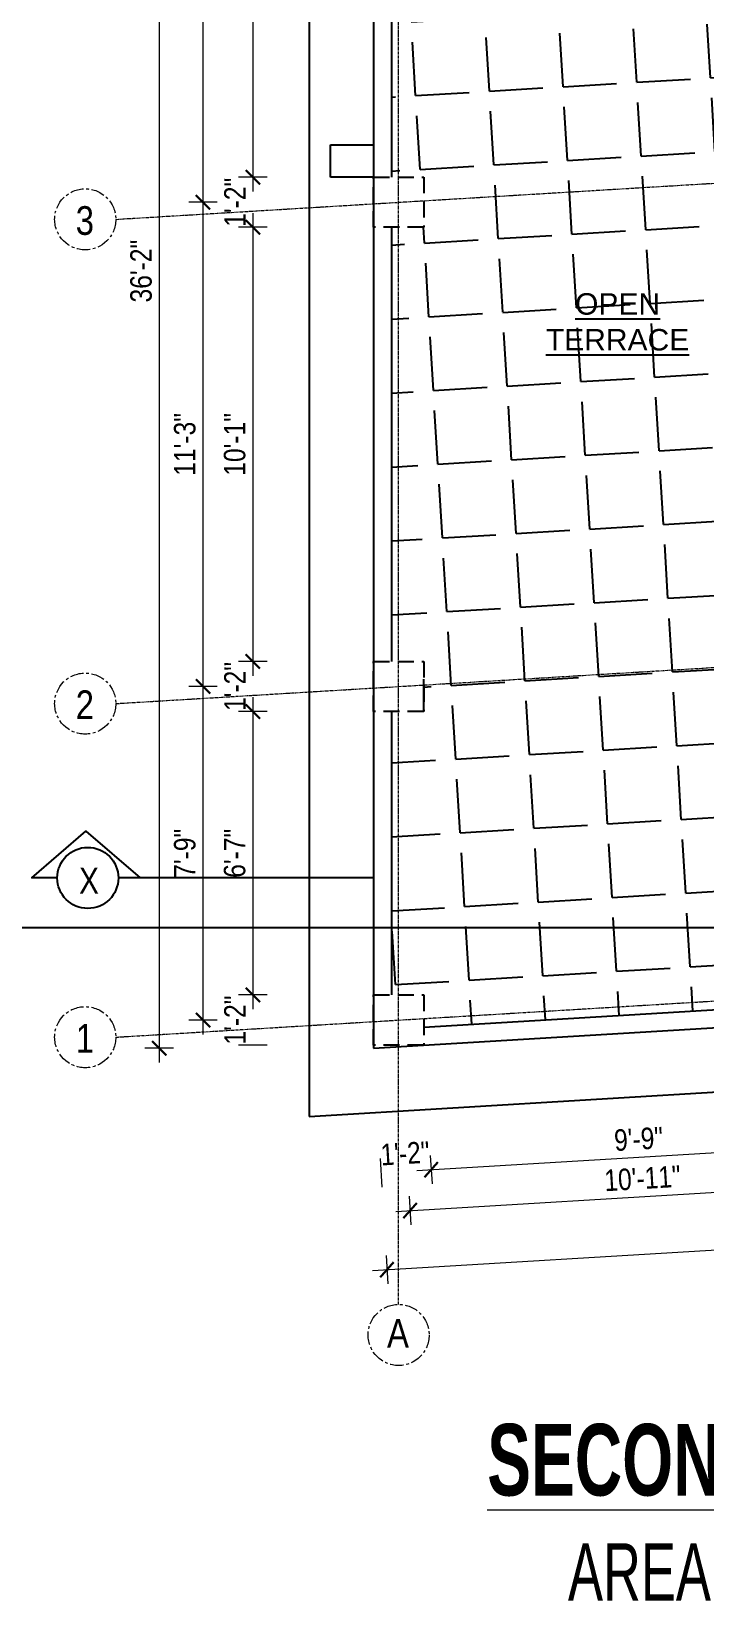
# Model space of a CAD drawing. Header units: inches. Extents: x -10117506 to -5032697, y -6529230 to -3253155.
# Drawn here: x -5048828.9 to -5048641.1, y -3256190.8 to -3255748.2 of the extents above; entities that cross this region are included whole.
import ezdxf

# ---------------------------------------------------------------- set-up
doc = ezdxf.new("R2010")
doc.units = ezdxf.units.IN
doc.header["$LTSCALE"] = 2
doc.header["$MEASUREMENT"] = 0
doc.header["$PDMODE"] = 34
doc.linetypes.add('CENTER', pattern=[2, 1.25, -0.25, 0.25, -0.25])
doc.linetypes.add('HIDDEN', pattern=[0.375, 0.25, -0.125])
doc.layers.get('0').update_dxf_attribs({"linetype": 'CONTINUOUS'})
doc.layers.get('DEFPOINTS').update_dxf_attribs({"color": 141, "linetype": 'CONTINUOUS'})
doc.layers.add('A-Hatch', color=7, linetype='CONTINUOUS')
for name, color, linetype, lineweight in [('Annotations-Bold.w', 177, 'CONTINUOUS', 13), ('DIM 1-100', 4, 'CONTINUOUS', 13), ('TEXT', 181, 'CONTINUOUS', 25), ('Text-100.w', 254, 'CONTINUOUS', 9)]:
    doc.layers.add(name, color=color, linetype=linetype, lineweight=lineweight)
doc.styles.add('ARAIL', font='ARIALN.TTF')
doc.styles.add('Arial', font='arial.ttf', dxfattribs={"width": 0.8, "height": 12})
doc.styles.add('arial.', font='arial.ttf')
doc.styles.get("Standard").update_dxf_attribs({"font": 'ARIALN.TTF'})
doc.dimstyles.new('1 by 96', dxfattribs={"dimtxt": 6, "dimasz": 4, "dimexe": 4, "dimexo": 4, "dimgap": 2, "dimtad": 1, "dimdec": 0, "dimzin": 0, "dimdsep": 46, "dimlunit": 4, "dimtxsty": 'Standard', "dimblk": 'ARCHTICK', "dimcen": 0, "dimdle": 4, "dimadec": 0, "dimazin": 0, "dimtfac": 1, "dimtdec": 0, "dimtix": 1, "dimtofl": 0, "dimtmove": 1, "dimatfit": 3, "dimldrblk": 'ARCHTICK', "dimfxl": 4, "dimfxlon": 1, "dimtolj": 1, "dimtzin": 0, "dimlwd": -1, "dimlwe": -1, "dimarcsym": 0})

# ---------------------------------------------------------------- blocks, each defined once
blk = doc.blocks.new('_ArchTick')
at = {"color": 0, "linetype": 'ByBlock', "const_width": 0.15}
blk.add_lwpolyline([(-0.5, -0.5), (0.5, 0.5)], dxfattribs=at)
blk = doc.blocks.new('*D1464')
at = {"layer": 'DEFPOINTS', "color": 0, "ltscale": 0.5, "transparency": 16777216}
for p in [(-5048733.47, -3255612.09), (-5048767.17, -3255788.88), (-5048733.47, -3255788.88)]:
    blk.add_point(p, dxfattribs=at)
at = {"layer": 'DIM 1-100', "color": 0, "ltscale": 0.5, "transparency": 16777216}
for p, q in [((-5048767.17, -3255608.09), (-5048767.17, -3255792.88)), ((-5048763.17, -3255612.09), (-5048771.17, -3255612.09)), ((-5048763.17, -3255788.88), (-5048771.17, -3255788.88))]:
    blk.add_line(p, q, dxfattribs=at)
at = {"layer": 'DIM 1-100', "color": 0, "ltscale": 0.5, "transparency": 16777216, "xscale": 4, "yscale": 4, "zscale": 4}
for p, rotation in [((-5048767.17, -3255612.09), 90), ((-5048767.17, -3255788.88), 270)]:
    blk.add_blockref('_ArchTick', p, dxfattribs=dict(at, rotation=rotation))
at = {"layer": 'DIM 1-100', "color": 0, "ltscale": 0.5, "transparency": 16777216, "insert": (-5048772.24, -3255700.48), "char_height": 6, "attachment_point": 5, "rotation": 90}
blk.add_mtext('\\A1;14\'-9"', dxfattribs=at)
blk = doc.blocks.new('*D1465')
at = {"layer": 'DEFPOINTS', "color": 0, "ltscale": 0.5, "transparency": 16777216}
for p in [(-5048733.47, -3255788.88), (-5048767.17, -3255802.88), (-5048733.47, -3255802.88)]:
    blk.add_point(p, dxfattribs=at)
at = {"layer": 'DIM 1-100', "color": 0, "ltscale": 0.5, "transparency": 16777216}
for p, q in [((-5048763.17, -3255788.88), (-5048771.17, -3255788.88)), ((-5048763.17, -3255802.88), (-5048771.17, -3255802.88))]:
    blk.add_line(p, q, dxfattribs=at)
at = {"layer": 'DIM 1-100', "color": 0, "ltscale": 0.5, "transparency": 16777216, "insert": (-5048772.19, -3255795.88), "char_height": 6, "attachment_point": 5, "rotation": 90}
blk.add_mtext('\\A1;1\'-2"', dxfattribs=at)
blk = doc.blocks.new('*D1466')
at = {"layer": 'DEFPOINTS', "color": 0, "ltscale": 0.5, "transparency": 16777216}
for p in [(-5048733.47, -3255802.88), (-5048767.17, -3255924.12), (-5048733.47, -3255924.12)]:
    blk.add_point(p, dxfattribs=at)
at = {"layer": 'DIM 1-100', "color": 0, "ltscale": 0.5, "transparency": 16777216}
for p, q in [((-5048767.17, -3255798.88), (-5048767.17, -3255928.12)), ((-5048763.17, -3255802.88), (-5048771.17, -3255802.88)), ((-5048763.17, -3255924.12), (-5048771.17, -3255924.12))]:
    blk.add_line(p, q, dxfattribs=at)
at = {"layer": 'DIM 1-100', "color": 0, "ltscale": 0.5, "transparency": 16777216, "xscale": 4, "yscale": 4, "zscale": 4}
for p, rotation in [((-5048767.17, -3255802.88), 90), ((-5048767.17, -3255924.12), 270)]:
    blk.add_blockref('_ArchTick', p, dxfattribs=dict(at, rotation=rotation))
at = {"layer": 'DIM 1-100', "color": 0, "ltscale": 0.5, "transparency": 16777216, "insert": (-5048772.24, -3255863.5), "char_height": 6, "attachment_point": 5, "rotation": 90}
blk.add_mtext('\\A1;10\'-1"', dxfattribs=at)
blk = doc.blocks.new('*D1467')
at = {"layer": 'DEFPOINTS', "color": 0, "ltscale": 0.5, "transparency": 16777216}
for p in [(-5048733.47, -3255924.12), (-5048767.17, -3255938.12), (-5048733.47, -3255938.12)]:
    blk.add_point(p, dxfattribs=at)
at = {"layer": 'DIM 1-100', "color": 0, "ltscale": 0.5, "transparency": 16777216}
for p, q in [((-5048763.17, -3255924.12), (-5048771.17, -3255924.12)), ((-5048763.17, -3255938.12), (-5048771.17, -3255938.12))]:
    blk.add_line(p, q, dxfattribs=at)
at = {"layer": 'DIM 1-100', "color": 0, "ltscale": 0.5, "transparency": 16777216, "insert": (-5048772.19, -3255931.12), "char_height": 6, "attachment_point": 5, "rotation": 90}
blk.add_mtext('\\A1;1\'-2"', dxfattribs=at)
blk = doc.blocks.new('*D1468')
at = {"layer": 'DEFPOINTS', "color": 0, "ltscale": 0.5, "transparency": 16777216}
for p in [(-5048733.47, -3255938.12), (-5048767.17, -3256017.29), (-5048733.47, -3256017.29)]:
    blk.add_point(p, dxfattribs=at)
at = {"layer": 'DIM 1-100', "color": 0, "ltscale": 0.5, "transparency": 16777216}
for p, q in [((-5048767.17, -3255934.12), (-5048767.17, -3256021.29)), ((-5048763.17, -3255938.12), (-5048771.17, -3255938.12)), ((-5048763.17, -3256017.29), (-5048771.17, -3256017.29))]:
    blk.add_line(p, q, dxfattribs=at)
at = {"layer": 'DIM 1-100', "color": 0, "ltscale": 0.5, "transparency": 16777216, "xscale": 4, "yscale": 4, "zscale": 4}
for p, rotation in [((-5048767.17, -3255938.12), 90), ((-5048767.17, -3256017.29), 270)]:
    blk.add_blockref('_ArchTick', p, dxfattribs=dict(at, rotation=rotation))
at = {"layer": 'DIM 1-100', "color": 0, "ltscale": 0.5, "transparency": 16777216, "insert": (-5048772.24, -3255977.71), "char_height": 6, "attachment_point": 5, "rotation": 90}
blk.add_mtext('\\A1;6\'-7"', dxfattribs=at)
blk = doc.blocks.new('*D1469')
at = {"layer": 'DEFPOINTS', "color": 0, "ltscale": 0.5, "transparency": 16777216}
for p in [(-5048733.47, -3256017.29), (-5048767.17, -3256031.29), (-5048733.47, -3256031.29)]:
    blk.add_point(p, dxfattribs=at)
at = {"layer": 'DIM 1-100', "color": 0, "ltscale": 0.5, "transparency": 16777216}
for p, q in [((-5048763.17, -3256017.29), (-5048771.17, -3256017.29)), ((-5048763.17, -3256031.29), (-5048771.17, -3256031.29))]:
    blk.add_line(p, q, dxfattribs=at)
at = {"layer": 'DIM 1-100', "color": 0, "ltscale": 0.5, "transparency": 16777216, "insert": (-5048772.19, -3256024.29), "char_height": 6, "attachment_point": 5, "rotation": 90}
blk.add_mtext('\\A1;1\'-2"', dxfattribs=at)
blk = doc.blocks.new('*D1470')
at = {"layer": 'DEFPOINTS', "color": 0, "ltscale": 0.5, "transparency": 16777216}
for p in [(-5048781.1, -3255931.12), (-5048726.47, -3255931.12), (-5048726.47, -3256024.29)]:
    blk.add_point(p, dxfattribs=at)
at = {"layer": 'DIM 1-100', "color": 0, "ltscale": 0.5, "transparency": 16777216}
for p, q in [((-5048781.1, -3256028.29), (-5048781.1, -3255927.12)), ((-5048777.1, -3255931.12), (-5048785.1, -3255931.12)), ((-5048777.1, -3256024.29), (-5048785.1, -3256024.29))]:
    blk.add_line(p, q, dxfattribs=at)
at = {"layer": 'DIM 1-100', "color": 0, "ltscale": 0.5, "transparency": 16777216, "xscale": 4, "yscale": 4, "zscale": 4}
for p, rotation in [((-5048781.1, -3255931.12), 90), ((-5048781.1, -3256024.29), 270)]:
    blk.add_blockref('_ArchTick', p, dxfattribs=dict(at, rotation=rotation))
at = {"layer": 'DIM 1-100', "color": 0, "ltscale": 0.5, "transparency": 16777216, "insert": (-5048786.17, -3255977.71), "char_height": 6, "attachment_point": 5, "rotation": 90}
blk.add_mtext('\\A1;7\'-9"', dxfattribs=at)
blk = doc.blocks.new('*D1471')
at = {"layer": 'DEFPOINTS', "color": 0, "ltscale": 0.5, "transparency": 16777216}
for p in [(-5048781.1, -3255795.88), (-5048726.47, -3255795.88), (-5048726.47, -3255931.12)]:
    blk.add_point(p, dxfattribs=at)
at = {"layer": 'DIM 1-100', "color": 0, "ltscale": 0.5, "transparency": 16777216}
for p, q in [((-5048781.1, -3255935.12), (-5048781.1, -3255791.88)), ((-5048777.1, -3255795.88), (-5048785.1, -3255795.88)), ((-5048777.1, -3255931.12), (-5048785.1, -3255931.12))]:
    blk.add_line(p, q, dxfattribs=at)
at = {"layer": 'DIM 1-100', "color": 0, "ltscale": 0.5, "transparency": 16777216, "xscale": 4, "yscale": 4, "zscale": 4}
for p, rotation in [((-5048781.1, -3255795.88), 90), ((-5048781.1, -3255931.12), 270)]:
    blk.add_blockref('_ArchTick', p, dxfattribs=dict(at, rotation=rotation))
at = {"layer": 'DIM 1-100', "color": 0, "ltscale": 0.5, "transparency": 16777216, "insert": (-5048786.17, -3255863.5), "char_height": 6, "attachment_point": 5, "rotation": 90}
blk.add_mtext('\\A1;11\'-3"', dxfattribs=at)
blk = doc.blocks.new('*D1472')
at = {"layer": 'DEFPOINTS', "color": 0, "ltscale": 0.5, "transparency": 16777216}
for p in [(-5048781.1, -3255605.09), (-5048726.47, -3255605.09), (-5048726.47, -3255795.88)]:
    blk.add_point(p, dxfattribs=at)
at = {"layer": 'DIM 1-100', "color": 0, "ltscale": 0.5, "transparency": 16777216}
for p, q in [((-5048781.1, -3255799.88), (-5048781.1, -3255601.09)), ((-5048777.1, -3255605.09), (-5048785.1, -3255605.09)), ((-5048777.1, -3255795.88), (-5048785.1, -3255795.88))]:
    blk.add_line(p, q, dxfattribs=at)
at = {"layer": 'DIM 1-100', "color": 0, "ltscale": 0.5, "transparency": 16777216, "xscale": 4, "yscale": 4, "zscale": 4}
for p, rotation in [((-5048781.1, -3255605.09), 90), ((-5048781.1, -3255795.88), 270)]:
    blk.add_blockref('_ArchTick', p, dxfattribs=dict(at, rotation=rotation))
at = {"layer": 'DIM 1-100', "color": 0, "ltscale": 0.5, "transparency": 16777216, "insert": (-5048786.17, -3255700.48), "char_height": 6, "attachment_point": 5, "rotation": 90}
blk.add_mtext('\\A1;15\'-11"', dxfattribs=at)
blk = doc.blocks.new('*D1473')
at = {"layer": 'DEFPOINTS', "color": 0, "ltscale": 0.5, "transparency": 16777216}
for p in [(-5048733.47, -3255598.09), (-5048793.31, -3256032.14), (-5048733.47, -3256032.14)]:
    blk.add_point(p, dxfattribs=at)
at = {"layer": 'DIM 1-100', "color": 0, "ltscale": 0.5, "transparency": 16777216}
for p, q in [((-5048793.31, -3255594.09), (-5048793.31, -3256036.14)), ((-5048789.31, -3255598.09), (-5048797.31, -3255598.09)), ((-5048789.31, -3256032.14), (-5048797.31, -3256032.14))]:
    blk.add_line(p, q, dxfattribs=at)
at = {"layer": 'DIM 1-100', "color": 0, "ltscale": 0.5, "transparency": 16777216, "xscale": 4, "yscale": 4, "zscale": 4}
for p, rotation in [((-5048793.31, -3255598.09), 90), ((-5048793.31, -3256032.14), 270)]:
    blk.add_blockref('_ArchTick', p, dxfattribs=dict(at, rotation=rotation))
at = {"layer": 'DIM 1-100', "color": 0, "ltscale": 0.5, "transparency": 16777216, "insert": (-5048798.38, -3255815.11), "char_height": 6, "attachment_point": 5, "rotation": 90}
blk.add_mtext('\\A1;36\'-2"', dxfattribs=at)
blk = doc.blocks.new('*D1474')
at = {"layer": 'DEFPOINTS', "color": 0, "ltscale": 0.5, "transparency": 16777216}
for p in [(-5048733.47, -3256032.14), (-5048719.47, -3256031.3), (-5048717.38, -3256066.09)]:
    blk.add_point(p, dxfattribs=at)
at = {"layer": 'DIM 1-100', "color": 0, "ltscale": 0.5, "transparency": 16777216}
for p, q in [((-5048731.62, -3256062.94), (-5048731.14, -3256070.92)), ((-5048717.62, -3256062.1), (-5048717.14, -3256070.08))]:
    blk.add_line(p, q, dxfattribs=at)
at = {"layer": 'DIM 1-100', "color": 0, "ltscale": 0.5, "transparency": 16777216, "insert": (-5048724.68, -3256061.51), "char_height": 6, "attachment_point": 5, "rotation": 3.4431}
blk.add_mtext('\\A1;1\'-2"', dxfattribs=at)
blk = doc.blocks.new('*D1475')
at = {"layer": 'DEFPOINTS', "color": 0, "ltscale": 0.5, "transparency": 16777216}
for p in [(-5048603.04, -3256023.45), (-5048719.47, -3256031.3), (-5048600.9, -3256059.08)]:
    blk.add_point(p, dxfattribs=at)
at = {"layer": 'DIM 1-100', "color": 0, "ltscale": 0.5, "transparency": 16777216}
for p, q in [((-5048601.14, -3256055.09), (-5048600.66, -3256063.07)), ((-5048721.37, -3256066.33), (-5048596.91, -3256058.84)), ((-5048717.62, -3256062.1), (-5048717.14, -3256070.08))]:
    blk.add_line(p, q, dxfattribs=at)
at = {"layer": 'DIM 1-100', "color": 0, "ltscale": 0.5, "transparency": 16777216, "xscale": 4, "yscale": 4, "zscale": 4}
for p, rotation in [((-5048600.9, -3256059.08), 3.443148901704116), ((-5048717.38, -3256066.09), 183.4431489017041)]:
    blk.add_blockref('_ArchTick', p, dxfattribs=dict(at, rotation=rotation))
at = {"layer": 'DIM 1-100', "color": 0, "ltscale": 0.5, "transparency": 16777216, "insert": (-5048659.44, -3256057.53), "char_height": 6, "attachment_point": 5, "rotation": 3.4431}
blk.add_mtext('\\A1;9\'-9"', dxfattribs=at)
blk = doc.blocks.new('*D1479')
at = {"layer": 'DEFPOINTS', "color": 0, "ltscale": 0.5, "transparency": 16777216}
for p in [(-5048596.04, -3256016.45), (-5048726.47, -3256024.29), (-5048592.84, -3256069.66)]:
    blk.add_point(p, dxfattribs=at)
at = {"layer": 'DIM 1-100', "color": 0, "ltscale": 0.5, "transparency": 16777216}
for p, q in [((-5048593.08, -3256065.67), (-5048592.6, -3256073.66)), ((-5048727.26, -3256077.75), (-5048588.85, -3256069.42)), ((-5048723.51, -3256073.52), (-5048723.03, -3256081.5))]:
    blk.add_line(p, q, dxfattribs=at)
at = {"layer": 'DIM 1-100', "color": 0, "ltscale": 0.5, "transparency": 16777216, "xscale": 4, "yscale": 4, "zscale": 4}
for p, rotation in [((-5048592.84, -3256069.66), 3.443148900418714), ((-5048723.27, -3256077.51), 183.4431489004187)]:
    blk.add_blockref('_ArchTick', p, dxfattribs=dict(at, rotation=rotation))
at = {"layer": 'DIM 1-100', "color": 0, "ltscale": 0.5, "transparency": 16777216, "insert": (-5048658.36, -3256068.53), "char_height": 6, "attachment_point": 5, "rotation": 3.4431}
blk.add_mtext('\\A1;10\'-11"', dxfattribs=at)
blk = doc.blocks.new('*D1481')
at = {"layer": 'DEFPOINTS', "color": 0, "ltscale": 0.5, "transparency": 16777216}
for p in [(-5048470.88, -3256016.28), (-5048733.47, -3256032.14), (-5048467.14, -3256078.16)]:
    blk.add_point(p, dxfattribs=at)
at = {"layer": 'DIM 1-100', "color": 0, "ltscale": 0.5, "transparency": 16777216}
for p, q in [((-5048733.72, -3256094.26), (-5048463.15, -3256077.92)), ((-5048467.39, -3256074.16), (-5048466.9, -3256082.15)), ((-5048729.97, -3256090.03), (-5048729.49, -3256098.01))]:
    blk.add_line(p, q, dxfattribs=at)
at = {"layer": 'DIM 1-100', "color": 0, "ltscale": 0.5, "transparency": 16777216, "xscale": 4, "yscale": 4, "zscale": 4}
for p, rotation in [((-5048467.14, -3256078.16), 3.457134467224378), ((-5048729.73, -3256094.02), 183.4571344672244)]:
    blk.add_blockref('_ArchTick', p, dxfattribs=dict(at, rotation=rotation))
at = {"layer": 'DIM 1-100', "color": 0, "ltscale": 0.5, "transparency": 16777216, "insert": (-5048598.74, -3256081.08), "char_height": 6, "attachment_point": 5, "rotation": 3.4571}
blk.add_mtext('\\A1;21\'-11"', dxfattribs=at)

msp = doc.modelspace()

# ---------------------------------------------------------------- hatches: boundary and pattern name
at = {"layer": 'A-Hatch', "ltscale": 0.5}
h = msp.add_hatch(dxfattribs=at)
h.set_pattern_fill('ANGLE', color=256, scale=75, angle=3.4571)
h.set_pattern_definition([(3.45713447, (0, 0), (-1.243724074, 20.587466465), [15, -5.625]), (93.45713447, (0, 0), (-20.587466465, -1.243724074), [15, -5.625])])
edge = h.paths.add_edge_path()
edge.add_line((-5048603.04, -3255652.1), (-5048594.04, -3255652.1))
edge.add_line((-5048594.04, -3255652.1), (-5048594.04, -3255601.24))
edge.add_line((-5048594.04, -3255601.24), (-5048603.04, -3255601.24))
edge.add_line((-5048603.04, -3255601.24), (-5048603.04, -3255592.26))
edge.add_line((-5048603.04, -3255592.26), (-5048719.47, -3255601.94))
edge.add_line((-5048719.47, -3255601.94), (-5048719.47, -3255612.09))
edge.add_line((-5048719.47, -3255612.09), (-5048728.47, -3255612.09))
edge.add_line((-5048728.47, -3255612.09), (-5048728.47, -3255788.88))
edge.add_line((-5048728.47, -3255788.88), (-5048719.47, -3255788.88))
edge.add_line((-5048719.47, -3255788.88), (-5048719.47, -3255802.88))
edge.add_line((-5048719.47, -3255802.88), (-5048728.47, -3255802.88))
edge.add_line((-5048728.47, -3255802.88), (-5048728.47, -3255924.12))
edge.add_line((-5048728.47, -3255924.12), (-5048719.47, -3255924.12))
edge.add_line((-5048719.47, -3255924.12), (-5048719.47, -3255938.12))
edge.add_line((-5048719.47, -3255938.12), (-5048728.47, -3255938.12))
edge.add_line((-5048728.47, -3255938.12), (-5048728.47, -3256017.29))
edge.add_line((-5048728.47, -3256017.29), (-5048719.47, -3256017.29))
edge.add_line((-5048719.47, -3256017.29), (-5048719.47, -3256026.29))
edge.add_line((-5048719.47, -3256026.29), (-5048603.04, -3256019.28))
edge.add_line((-5048603.04, -3256019.28), (-5048603.04, -3256009.45))
edge.add_line((-5048603.04, -3256009.45), (-5048603.04, -3256006.99))
edge.add_line((-5048603.04, -3256006.99), (-5048628.85, -3256006.97))
edge.add_line((-5048628.85, -3256006.97), (-5048628.87, -3256005.75))
edge.add_ellipse((-5048597.71, -3256005.77), major_axis=(24.85, 18.79), ratio=1, start_angle=62.763, end_angle=142.875, ccw=False)
edge.add_line((-5048603.04, -3255975.07), (-5048603.04, -3255798.67))
edge.add_line((-5048603.04, -3255798.67), (-5048603.05, -3255798.67))
edge.add_line((-5048603.05, -3255798.67), (-5048603.04, -3255795))
edge.add_line((-5048603.04, -3255795), (-5048603.04, -3255781))
edge.add_line((-5048603.04, -3255781), (-5048603.05, -3255777.33))
edge.add_line((-5048603.05, -3255777.33), (-5048603.04, -3255652.1))
h.paths.add_polyline_path([(-5048686.72, -3255840.1), (-5048643.67, -3255840.1), (-5048643.67, -3255817.63), (-5048686.72, -3255817.63)], flags=24)

# ---------------------------------------------------------------- linework, layer by layer
at = {"ltscale": 0.5}
for p, q in [((-5048751.47, -3255599.58), (-5048751.47, -3256051.25)), ((-5048733.47, -3255598.09), (-5048733.47, -3256032.14)), ((-5048728.47, -3255612.09), (-5048728.47, -3255788.88)), ((-5048745.47, -3255788.88), (-5048745.47, -3255779.88)), ((-5048745.47, -3255779.88), (-5048733.47, -3255779.88)), ((-5048733.47, -3255788.88), (-5048745.47, -3255788.88)), ((-5048728.47, -3255802.88), (-5048728.47, -3255924.12)), ((-5048719.47, -3255938.12), (-5048719.47, -3255929.1)), ((-5048728.47, -3255938.12), (-5048728.47, -3256017.29)), ((-5048719.47, -3256026.29), (-5048603.04, -3256019.28)), ((-5048733.47, -3256032.14), (-5048580.06, -3256022.91)), ((-5048751.47, -3256051.25), (-5048589.04, -3256041.48))]:
    msp.add_line(p, q, dxfattribs=at)
msp.add_xline((-5057984.18, -3255998.46), (1, 0), dxfattribs=at)
at = {"linetype": 'HIDDEN', "ltscale": 9}
for points in [[(-5048733.47, -3255788.88), (-5048719.47, -3255788.88), (-5048719.47, -3255802.88), (-5048733.47, -3255802.88)], [(-5048733.47, -3255924.12), (-5048719.47, -3255924.12), (-5048719.47, -3255938.12), (-5048733.47, -3255938.12)], [(-5048733.47, -3256017.29), (-5048719.47, -3256017.29), (-5048719.47, -3256031.29), (-5048733.47, -3256031.29)]]:
    msp.add_lwpolyline(points, close=True, dxfattribs=at)
at = {"layer": 'Annotations-Bold.w', "linetype": 'CENTER', "ltscale": 0.3}
for p, q in [((-5048726.47, -3256103.72), (-5048726.47, -3255525.5)), ((-5048805.47, -3255800.65), (-5048398.88, -3255776.09)), ((-5048805.47, -3255935.9), (-5048398.88, -3255911.33)), ((-5048805.47, -3256029.07), (-5048398.88, -3256004.5))]:
    msp.add_line(p, q, dxfattribs=at)
at = {"layer": 'Annotations-Bold.w', "linetype": 'CENTER', "ltscale": 1.5}
for centre in [(-5048814, -3255800.65), (-5048814, -3255935.9), (-5048814, -3256029.07), (-5048726.47, -3256112.25)]:
    msp.add_circle(centre, 8.53, dxfattribs=at)
at = {"layer": 'TEXT'}
for points in [[(-5048821.8, -3255984.59), (-5048828.94, -3255984.59), (-5048813.8, -3255971.51), (-5048798.66, -3255984.59)], [(-5048733.47, -3255984.59), (-5048804.74, -3255984.59)]]:
    msp.add_lwpolyline(points, dxfattribs=at)
msp.add_circle((-5048813.27, -3255984.59), 8.53, dxfattribs=at)

# ---------------------------------------------------------------- texts
at = {"layer": 'Annotations-Bold.w', "linetype": 'CENTER', "ltscale": 1.5, "char_height": 8, "attachment_point": 1, "style": 'ARAIL'}
for s, insert in [('3', (-5048816.65, -3255796.98)), ('2', (-5048816.65, -3255932.22)), ('1', (-5048816.65, -3256025.39)), ('A', (-5048729.7, -3256107.79))]:
    msp.add_mtext_dynamic_manual_height_columns(s, width=6.5393, gutter_width=100, heights=[0], dxfattribs=dict(at, insert=insert))
at = {"layer": 'TEXT', "lineweight": -2, "insert": (-5048665.32, -3255829.32), "char_height": 6, "width": 127.5059, "attachment_point": 5, "style": 'arial.'}
msp.add_mtext('{\\LOPEN \\PTERRACE}', dxfattribs=at)
at = {"layer": 'TEXT', "insert": (-5048810.19, -3255981.76), "char_height": 7.2, "attachment_point": 3, "style": 'ARAIL'}
msp.add_mtext_dynamic_manual_height_columns('X', width=125.4648, gutter_width=90, heights=[0], dxfattribs=at)
at = {"layer": 'Text-100.w', "insert": (-5048602.97, -3256137.09), "char_height": 20, "width": 253.2202, "attachment_point": 2, "style": 'Arial'}
msp.add_mtext('\\A1;{\\fArial Narrow|b1|i0|c0|p34;\\L SECOND FLOOR PLAN\\P\\fArial Narrow|b0|i0|c0|p34;\\H0.8x;\\lAREA : 340.26 SQ. FT.\\H1.02306x; }', dxfattribs=at)

# ---------------------------------------------------------------- dimensions: what is measured, and where the dimension line sits
at = {"layer": 'DIM 1-100', "ltscale": 0.5}
for base, p1, p2, angle, picture, middle in [((-5048793.31, -3256032.14), (-5048733.47, -3255598.09), (-5048733.47, -3256032.14), 90, '*D1473', (-5048798.38, -3255815.11)), ((-5048781.1, -3255605.09), (-5048726.47, -3255795.88), (-5048726.47, -3255605.09), 90, '*D1472', (-5048786.17, -3255700.48)), ((-5048767.17, -3255788.88), (-5048733.47, -3255612.09), (-5048733.47, -3255788.88), 90, '*D1464', (-5048772.24, -3255700.48)), ((-5048767.17, -3255802.88), (-5048733.47, -3255788.88), (-5048733.47, -3255802.88), 90, '*D1465', (-5048772.19, -3255795.88)), ((-5048781.1, -3255795.88), (-5048726.47, -3255931.12), (-5048726.47, -3255795.88), 90, '*D1471', (-5048786.17, -3255863.5)), ((-5048767.17, -3255924.12), (-5048733.47, -3255802.88), (-5048733.47, -3255924.12), 90, '*D1466', (-5048772.24, -3255863.5)), ((-5048767.17, -3255938.12), (-5048733.47, -3255924.12), (-5048733.47, -3255938.12), 90, '*D1467', (-5048772.19, -3255931.12)), ((-5048781.1, -3255931.12), (-5048726.47, -3256024.29), (-5048726.47, -3255931.12), 90, '*D1470', (-5048786.17, -3255977.71)), ((-5048767.17, -3256017.29), (-5048733.47, -3255938.12), (-5048733.47, -3256017.29), 90, '*D1468', (-5048772.24, -3255977.71)), ((-5048767.17, -3256031.29), (-5048733.47, -3256017.29), (-5048733.47, -3256031.29), 90, '*D1469', (-5048772.19, -3256024.29)), ((-5048600.9, -3256059.08), (-5048719.47, -3256031.3), (-5048603.04, -3256023.45), 183.4431, '*D1475', (-5048659.44, -3256057.53))]:
    dim = msp.add_linear_dim(base=base, p1=p1, p2=p2, angle=angle, dimstyle='1 by 96', dxfattribs=at)
    dim.commit()
    dim.dimension.update_dxf_attribs({"geometry": picture, "text_midpoint": middle})
for p1, p2, distance, picture, middle in [((-5048733.47, -3256032.14), (-5048470.88, -3256016.28), -61.99, '*D1481', (-5048598.74, -3256081.08)), ((-5048726.47, -3256024.29), (-5048596.04, -3256016.45), -53.31, '*D1479', (-5048658.36, -3256068.53)), ((-5048733.47, -3256032.14), (-5048719.47, -3256031.3), -34.86, '*D1474', (-5048724.68, -3256061.51))]:
    dim = msp.add_aligned_dim(p1=p1, p2=p2, distance=distance, dimstyle='1 by 96', dxfattribs=at)
    dim.commit()
    dim.dimension.update_dxf_attribs({"geometry": picture, "text_midpoint": middle})

doc.saveas('drawing.dxf')
